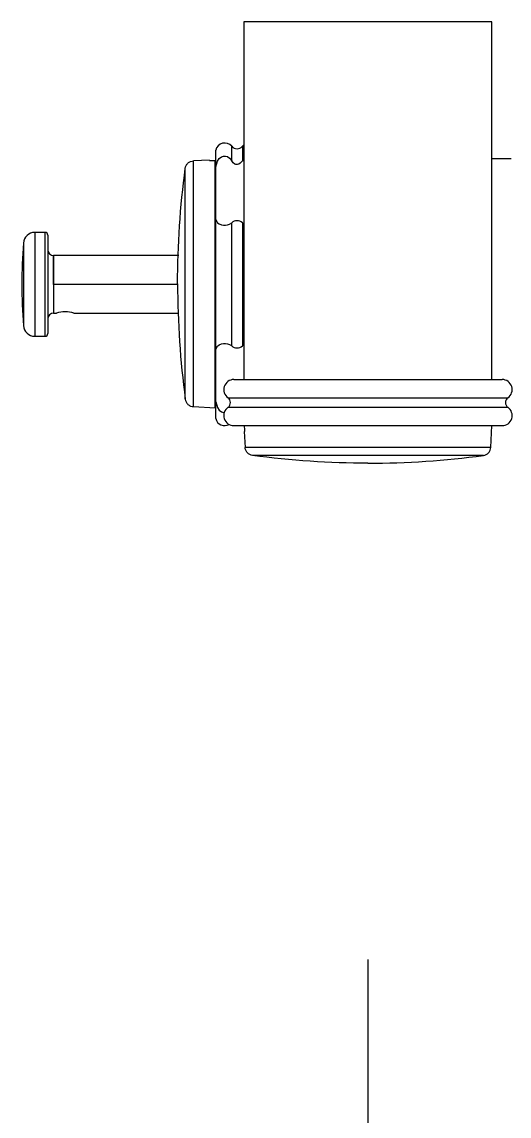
# Model space of a CAD drawing. Extents: x -6747 to -3513, y -1495 to -37.
# Drawn here: x -6670.15 to -6653.26, y -1316.85 to -1278.91 of the extents above; entities that cross this region are included whole.
import ezdxf

# ---------------------------------------------------------------- set-up
doc = ezdxf.new("R2010")
doc.units = 0
doc.header["$LTSCALE"] = 23.1
doc.header["$MEASUREMENT"] = 0
doc.linetypes.add('CENTER', pattern=[0.6, 0.375, -0.075, 0.075, -0.075])
doc.layers.get('0').update_dxf_attribs({"linetype": 'CONTINUOUS'})

msp = doc.modelspace()

# ---------------------------------------------------------------- linework, layer by layer
for p, q in [((-6662.452, -1278.912), (-6662.452, -1291.312)), ((-6653.852, -1278.912), (-6662.452, -1278.912)), ((-6653.852, -1291.312), (-6653.852, -1278.912)), ((-6663.432, -1283.934), (-6663.432, -1283.357)), ((-6663.652, -1283.703), (-6664.204, -1283.731)), ((-6663.652, -1283.721), (-6663.652, -1283.703)), ((-6663.612, -1283.723), (-6663.452, -1283.715)), ((-6663.452, -1292.292), (-6663.452, -1283.715)), ((-6662.452, -1283.655), (-6662.508, -1283.728)), ((-6653.192, -1283.662), (-6653.852, -1283.662)), ((-6663.432, -1285.767), (-6663.432, -1283.934)), ((-6663.452, -1284.389), (-6663.432, -1284.389)), ((-6663.432, -1285.234), (-6663.452, -1285.234)), ((-6663.452, -1285.545), (-6663.432, -1285.545)), ((-6663.432, -1290.257), (-6663.432, -1285.767)), ((-6662.508, -1285.88), (-6662.452, -1285.916)), ((-6669.352, -1286.212), (-6669.702, -1286.212)), ((-6664.716, -1287.012), (-6669.052, -1287.012)), ((-6664.716, -1287.012), (-6669.052, -1287.012)), ((-6669.052, -1289.012), (-6668.952, -1289.012)), ((-6668.352, -1289.012), (-6664.722, -1289.012)), ((-6669.702, -1289.812), (-6669.352, -1289.812)), ((-6663.432, -1292.09), (-6663.432, -1290.257)), ((-6662.452, -1290.108), (-6662.508, -1290.144)), ((-6663.432, -1290.44), (-6663.452, -1290.44)), ((-6663.452, -1290.75), (-6663.432, -1290.75)), ((-6663.432, -1291.595), (-6663.452, -1291.595)), ((-6663.432, -1292.667), (-6663.432, -1292.09)), ((-6664.204, -1292.253), (-6663.452, -1292.292)), ((-6662.802, -1292.912), (-6653.502, -1292.912)), ((-6662.421, -1293.072), (-6662.43, -1292.912)), ((-6653.892, -1293.664), (-6653.852, -1292.912)), ((-6662.442, -1293.112), (-6662.413, -1293.664)), ((-6662.423, -1293.112), (-6662.442, -1293.112))]:
    msp.add_line(p, q)
at = {"color": 2}
for p, q in [((-6662.876, -1283.728), (-6662.876, -1283.226)), ((-6662.508, -1283.226), (-6662.508, -1283.728)), ((-6664.204, -1292.253), (-6664.204, -1283.731)), ((-6662.876, -1290.144), (-6662.876, -1285.88)), ((-6662.508, -1285.88), (-6662.508, -1290.144)), ((-6669.702, -1286.212), (-6669.702, -1288.012)), ((-6669.352, -1286.212), (-6669.352, -1288.012)), ((-6669.252, -1286.312), (-6669.252, -1288.012)), ((-6670.101, -1286.584), (-6670.101, -1288.012)), ((-6669.052, -1288.012), (-6669.052, -1287.012)), ((-6669.052, -1287.012), (-6669.052, -1289.012)), ((-6670.101, -1288.012), (-6670.101, -1289.441)), ((-6669.702, -1288.012), (-6669.702, -1289.812)), ((-6669.352, -1288.012), (-6669.352, -1289.812)), ((-6669.252, -1288.012), (-6669.252, -1289.712)), ((-6664.752, -1288.012), (-6669.052, -1288.012)), ((-6663.004, -1291.948), (-6653.301, -1291.948)), ((-6663.004, -1292.276), (-6653.301, -1292.276)), ((-6653.892, -1293.664), (-6662.413, -1293.664))]:
    msp.add_line(p, q, dxfattribs=at)
at = {"color": 1, "linetype": 'CENTER'}
msp.add_line((-6658.152, -1311.418), (-6658.152, -1475.171), dxfattribs=at)
at = {"flags": 128}
for points in [[(-6663.432, -1283.934), (-6663.373, -1283.739), (-6663.31, -1283.65), (-6663.236, -1283.592), (-6663.166, -1283.566), (-6663.09, -1283.564), (-6663.023, -1283.583), (-6662.95, -1283.633), (-6662.876, -1283.728)], [(-6662.508, -1283.728), (-6662.579, -1283.815), (-6662.625, -1283.845), (-6662.679, -1283.86), (-6662.729, -1283.856), (-6662.77, -1283.84), (-6662.826, -1283.796), (-6662.876, -1283.728)], [(-6663.432, -1285.767), (-6663.373, -1285.874), (-6663.31, -1285.919), (-6663.236, -1285.947), (-6663.166, -1285.96), (-6663.09, -1285.961), (-6663.023, -1285.951), (-6662.95, -1285.928), (-6662.876, -1285.88)], [(-6663.432, -1290.257), (-6663.373, -1290.15), (-6663.31, -1290.105), (-6663.236, -1290.077), (-6663.166, -1290.065), (-6663.09, -1290.064), (-6663.023, -1290.073), (-6662.95, -1290.097), (-6662.876, -1290.144)], [(-6663.432, -1292.09), (-6663.373, -1292.285), (-6663.31, -1292.374), (-6663.236, -1292.432), (-6663.166, -1292.458), (-6663.133, -1292.459)]]:
    msp.add_lwpolyline(points, dxfattribs=at)
for centre, radius, start, end in [((-6663.121, -1283.432), 0.32, 40.0052, 166.4154), ((-6662.692, -1283.072), 0.24, 220.0052, 319.9948), ((-6662.263, -1283.432), 0.32, 126.1908, 139.9948), ((-6663.627, -1283.603), 0.121, 257.8204, 276.9464), ((-6662.692, -1286.082), 0.273, 47.7419, 132.2581), ((-6669.702, -1286.612), 0.4, 90, 175.904), ((-6669.352, -1286.312), 0.1, 360, 90), ((-6650.152, -1288.012), 20, 175.904, 184.096), ((-6669.052, -1286.812), 0.2, 180, 270), ((-6663.472, -1287.512), 0.04, 0, 60), ((-6663.472, -1288.512), 0.04, 300, 360), ((-6669.052, -1289.212), 0.2, 90, 180), ((-6668.652, -1289.987), 1.02, 72.8939, 107.1061), ((-6669.702, -1289.412), 0.4, 184.096, 270), ((-6669.352, -1289.712), 0.1, 270, 0), ((-6662.692, -1289.942), 0.273, 227.7417, 312.2583), ((-6662.802, -1291.662), 0.35, 90, 234.9032), ((-6653.502, -1291.662), 0.35, 305.0968, 90), ((-6663.119, -1292.112), 0.2, 305.0968, 54.9032), ((-6653.186, -1292.112), 0.2, 125.0968, 234.9032), ((-6662.802, -1292.562), 0.35, 125.0968, 270), ((-6653.502, -1292.562), 0.35, 270, 54.9032), ((-6663.121, -1292.592), 0.32, 193.5846, 299.1096), ((-6662.541, -1293.087), 0.121, 347.8217, 6.9442)]:
    msp.add_arc(centre, radius, start, end)
for points, knots in [([(-6664.486, -1283.991), (-6664.482, -1283.96), (-6664.472, -1283.927), (-6664.441, -1283.864), (-6664.419, -1283.835), (-6664.366, -1283.786), (-6664.335, -1283.767), (-6664.27, -1283.74), (-6664.236, -1283.733), (-6664.204, -1283.731)], [0, 0, 0, 0, 0.25, 0.25, 0.5, 0.5, 0.75, 0.75, 1, 1, 1, 1]), ([(-6662.802, -1291.312), (-6662.802, -1291.312), (-6662.802, -1291.312), (-6662.799, -1291.312), (-6662.795, -1291.312), (-6662.788, -1291.312), (-6662.776, -1291.312), (-6662.753, -1291.312), (-6662.701, -1291.312), (-6662.605, -1291.312), (-6662.448, -1291.312), (-6662.254, -1291.312), (-6662.024, -1291.312), (-6661.754, -1291.312), (-6661.36, -1291.312), (-6660.889, -1291.312), (-6660.368, -1291.312), (-6659.798, -1291.312), (-6659.213, -1291.312), (-6658.572, -1291.312), (-6657.961, -1291.312), (-6657.261, -1291.312), (-6656.48, -1291.312), (-6655.761, -1291.312), (-6655.218, -1291.312), (-6654.835, -1291.312), (-6654.551, -1291.312), (-6654.275, -1291.312), (-6654.035, -1291.312), (-6653.841, -1291.312), (-6653.691, -1291.312), (-6653.606, -1291.312), (-6653.559, -1291.312), (-6653.534, -1291.312), (-6653.516, -1291.312), (-6653.504, -1291.312), (-6653.503, -1291.312), (-6653.502, -1291.312)], [0, 0, 0, 0, 0.006278, 0.012557, 0.018839, 0.025128, 0.031426, 0.047098, 0.062748, 0.09485, 0.126996, 0.15711, 0.187278, 0.218687, 0.250097, 0.307757, 0.343964, 0.375066, 0.437266, 0.468616, 0.50801, 0.56273, 0.612519, 0.67419, 0.725721, 0.7499, 0.781324, 0.8127, 0.845009, 0.877351, 0.907274, 0.937222, 0.949787, 0.962328, 0.974864, 0.987415, 1, 1, 1, 1]), ([(-6664.486, -1291.993), (-6664.482, -1292.024), (-6664.472, -1292.057), (-6664.441, -1292.12), (-6664.419, -1292.149), (-6664.366, -1292.198), (-6664.335, -1292.218), (-6664.27, -1292.244), (-6664.236, -1292.251), (-6664.204, -1292.253)], [0, 0, 0, 0, 0.25, 0.25, 0.5, 0.5, 0.75, 0.75, 1, 1, 1, 1]), ([(-6662.153, -1293.946), (-6662.185, -1293.942), (-6662.218, -1293.932), (-6662.28, -1293.9), (-6662.309, -1293.879), (-6662.358, -1293.825), (-6662.378, -1293.794), (-6662.404, -1293.73), (-6662.411, -1293.696), (-6662.413, -1293.664)], [0, 0, 0, 0, 0.25, 0.25, 0.5, 0.5, 0.75, 0.75, 1, 1, 1, 1]), ([(-6654.152, -1293.946), (-6654.12, -1293.942), (-6654.087, -1293.932), (-6654.025, -1293.9), (-6653.995, -1293.879), (-6653.946, -1293.825), (-6653.927, -1293.794), (-6653.9, -1293.73), (-6653.893, -1293.696), (-6653.892, -1293.664)], [0, 0, 0, 0, 0.25, 0.25, 0.5, 0.5, 0.75, 0.75, 1, 1, 1, 1])]:
    msp.add_open_spline(points, degree=3, knots=knots)
for points in [[(-6664.752, -1287.992), (-6664.752, -1286.654), (-6664.662, -1285.316), (-6664.486, -1283.991)], [(-6664.752, -1287.992), (-6664.752, -1289.33), (-6664.662, -1290.668), (-6664.486, -1291.993)], [(-6658.152, -1294.212), (-6659.49, -1294.212), (-6660.828, -1294.122), (-6662.153, -1293.946)], [(-6658.152, -1294.212), (-6656.814, -1294.212), (-6655.476, -1294.122), (-6654.152, -1293.946)]]:
    msp.add_open_spline(points, degree=3)
at = {"color": 2}
for points in [[(-6664.486, -1291.993), (-6664.486, -1291.993), (-6664.486, -1291.992), (-6664.486, -1291.989), (-6664.486, -1291.984), (-6664.486, -1291.977), (-6664.486, -1291.967), (-6664.486, -1291.955), (-6664.486, -1291.941), (-6664.486, -1291.925), (-6664.486, -1291.906), (-6664.486, -1291.885), (-6664.486, -1291.836), (-6664.486, -1291.722), (-6664.486, -1291.505), (-6664.486, -1291.209), (-6664.486, -1290.926), (-6664.486, -1290.555), (-6664.486, -1290.083), (-6664.486, -1289.396), (-6664.486, -1288.68), (-6664.486, -1287.896), (-6664.486, -1287.231), (-6664.486, -1286.667), (-6664.486, -1286.254), (-6664.486, -1285.864), (-6664.486, -1285.52), (-6664.486, -1285.238), (-6664.486, -1285.026), (-6664.486, -1284.867), (-6664.486, -1284.738), (-6664.486, -1284.624), (-6664.486, -1284.519), (-6664.486, -1284.424), (-6664.486, -1284.339), (-6664.486, -1284.263), (-6664.486, -1284.197), (-6664.486, -1284.14), (-6664.486, -1284.093), (-6664.486, -1284.055), (-6664.486, -1284.026), (-6664.486, -1284.006), (-6664.486, -1283.993), (-6664.486, -1283.992), (-6664.486, -1283.991)], [(-6654.152, -1293.946), (-6654.152, -1293.946), (-6654.152, -1293.946), (-6654.155, -1293.946), (-6654.16, -1293.946), (-6654.168, -1293.946), (-6654.177, -1293.946), (-6654.189, -1293.946), (-6654.203, -1293.946), (-6654.219, -1293.946), (-6654.238, -1293.946), (-6654.259, -1293.946), (-6654.309, -1293.946), (-6654.422, -1293.946), (-6654.639, -1293.946), (-6654.935, -1293.946), (-6655.218, -1293.946), (-6655.589, -1293.946), (-6656.062, -1293.946), (-6656.749, -1293.946), (-6657.465, -1293.946), (-6658.249, -1293.946), (-6658.914, -1293.946), (-6659.478, -1293.946), (-6659.891, -1293.946), (-6660.281, -1293.946), (-6660.625, -1293.946), (-6660.906, -1293.946), (-6661.118, -1293.946), (-6661.278, -1293.946), (-6661.407, -1293.946), (-6661.52, -1293.946), (-6661.625, -1293.946), (-6661.72, -1293.946), (-6661.806, -1293.946), (-6661.882, -1293.946), (-6661.948, -1293.946), (-6662.005, -1293.946), (-6662.052, -1293.946), (-6662.09, -1293.946), (-6662.119, -1293.946), (-6662.139, -1293.946), (-6662.151, -1293.946), (-6662.152, -1293.946), (-6662.153, -1293.946)]]:
    msp.add_open_spline(points, degree=3, knots=[0, 0, 0, 0, 0.007143, 0.014352, 0.021624, 0.028959, 0.036355, 0.043813, 0.051329, 0.058903, 0.066533, 0.074218, 0.081956, 0.115361, 0.163075, 0.20379, 0.244884, 0.266946, 0.326841, 0.384504, 0.448558, 0.502622, 0.571544, 0.607018, 0.642617, 0.678092, 0.713215, 0.742996, 0.767244, 0.785894, 0.802084, 0.818207, 0.834243, 0.850172, 0.865975, 0.881636, 0.897137, 0.912462, 0.927597, 0.942529, 0.957245, 0.971735, 0.985989, 1, 1, 1, 1], dxfattribs=at)

doc.saveas('drawing.dxf')
